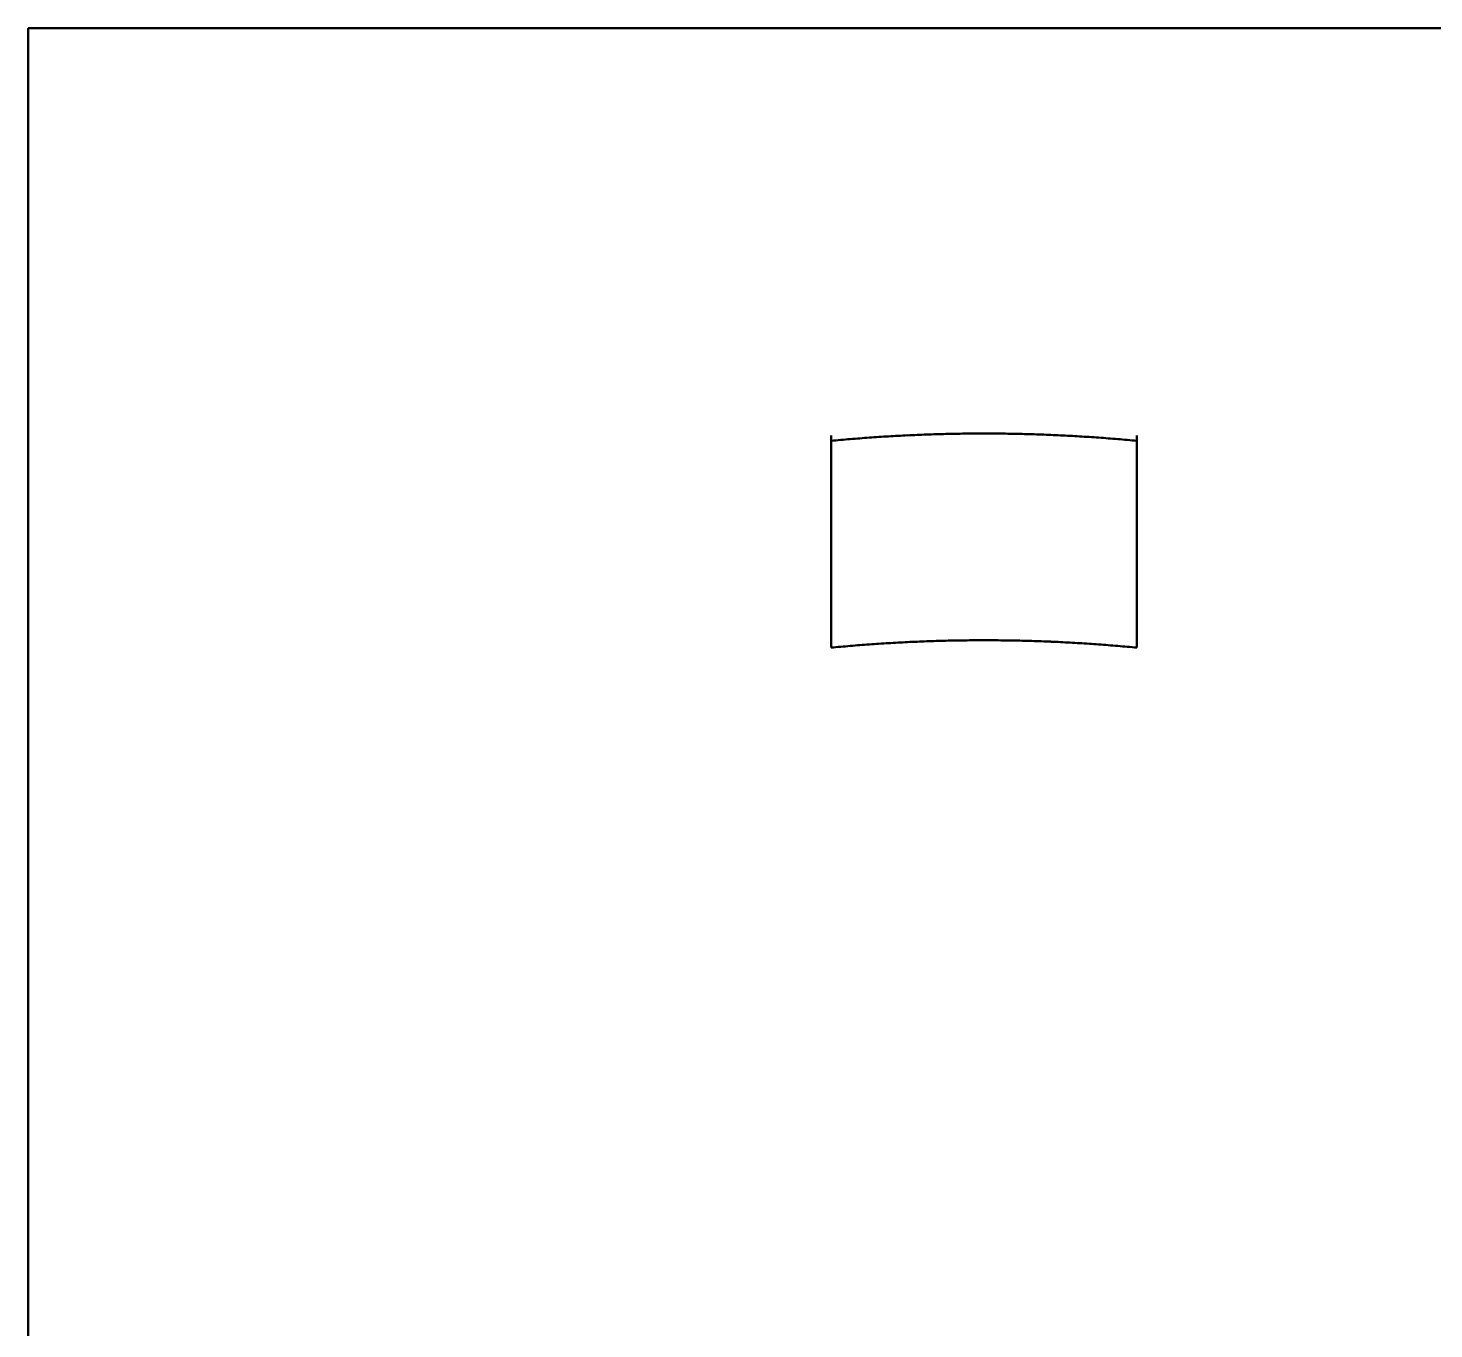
# Model space of a CAD drawing. Header units: millimetres. Extents: x 0 to 3748, y 0 to 1700.
# Drawn here: x 0 to 919, y 850 to 1700 of the extents above; entities that cross this region are included whole.
import ezdxf

# ---------------------------------------------------------------- set-up
doc = ezdxf.new("R2010")
doc.units = ezdxf.units.MM
doc.layers.add('IV_INTERIOR_PROFILES', color=7, linetype='Continuous', lineweight=50)
doc.layers.add('IV_OUTER_PROFILE', color=7, linetype='Continuous', lineweight=50)

msp = doc.modelspace()

# ---------------------------------------------------------------- linework, layer by layer
at = {"layer": 'IV_INTERIOR_PROFILES'}
for p, q in [((524.89, 1295.15), (524.89, 1433.72)), ((724.71, 1433.72), (724.71, 1295.15))]:
    msp.add_line(p, q, dxfattribs=at)
for centre, radius, start, end in [((624.9, 389.79), 1045.3, 93.08718, 93.42999), ((624.86, 390.61), 1044.49, 92.7443, 93.08727), ((624.82, 391.31), 1043.78, 92.40127, 92.74437), ((624.8, 391.9), 1043.19, 92.05813, 92.40134), ((624.78, 392.38), 1042.72, 91.71489, 92.05818), ((624.77, 392.74), 1042.35, 91.37158, 91.71493), ((624.77, 392.99), 1042.1, 91.02822, 91.37161), ((624.77, 393.13), 1041.96, 90.68484, 91.02824), ((624.77, 393.16), 1041.93, 90.34147, 90.68484), ((624.77, 393.08), 1042.01, 89.99812, 90.34146), ((624.77, 392.88), 1042.21, 89.65482, 89.9981), ((624.76, 392.57), 1042.52, 89.3116, 89.65479), ((624.76, 392.15), 1042.94, 88.96849, 89.31156), ((624.75, 391.62), 1043.48, 88.6255, 88.96843), ((624.73, 390.97), 1044.12, 88.28266, 88.62543), ((624.71, 390.21), 1044.88, 87.93999, 88.28257), ((624.67, 389.34), 1045.75, 87.59753, 87.9399), ((624.63, 388.36), 1046.73, 87.25529, 87.59742), ((624.57, 387.26), 1047.83, 86.91329, 87.25517), ((624.51, 386.06), 1049.04, 86.57157, 86.91316), ((626.39, 370.87), 1064.29, 95.13487, 95.47247), ((626.1, 374.24), 1060.9, 94.79673, 95.13523), ((625.27, 384.32), 1050.79, 94.45641, 94.79799), ((625.1, 386.68), 1048.42, 94.1147, 94.4569), ((625.02, 387.83), 1047.27, 93.7724, 94.11483), ((624.95, 388.87), 1046.23, 93.42989, 93.77252), ((624.43, 384.74), 1050.36, 86.23015, 86.57143), ((624.33, 383.31), 1051.8, 85.88904, 86.22999), ((624.21, 381.76), 1053.35, 85.54828, 85.88888), ((624.08, 380.11), 1055.01, 85.20789, 85.5481), ((623.93, 378.34), 1056.78, 84.86788, 85.2077), ((623.76, 376.46), 1058.67, 84.52829, 84.86768), ((626.41, 246.16), 1053.9, 95.18645, 95.52741), ((626.11, 249.52), 1050.52, 94.84495, 95.18682), ((625.22, 260.29), 1039.72, 94.50101, 94.84626), ((625.12, 261.72), 1038.28, 94.15596, 94.50152), ((625.03, 262.9), 1037.1, 93.81029, 94.15609), ((624.96, 263.97), 1036.03, 93.46439, 93.81041), ((624.91, 264.92), 1035.07, 93.11829, 93.4645), ((624.86, 265.76), 1034.23, 92.772, 93.11838), ((624.83, 266.49), 1033.5, 92.42556, 92.77209), ((624.81, 267.1), 1032.89, 92.07899, 92.42563), ((624.79, 267.6), 1032.39, 91.73232, 92.07905), ((624.78, 267.99), 1032, 91.38557, 91.73236), ((624.77, 268.26), 1031.73, 91.03876, 91.3856), ((624.77, 268.42), 1031.57, 90.69193, 91.03878), ((624.77, 268.46), 1031.53, 90.34509, 90.69193), ((624.77, 268.4), 1031.6, 89.99828, 90.34508), ((624.77, 268.22), 1031.78, 89.65151, 89.99826), ((624.77, 267.92), 1032.07, 89.30482, 89.65148), ((624.76, 267.51), 1032.48, 88.95822, 89.30477), ((624.75, 266.99), 1033, 88.61176, 88.95817), ((624.73, 266.36), 1033.64, 88.26544, 88.61169), ((624.71, 265.61), 1034.38, 87.91929, 88.26535), ((624.68, 264.75), 1035.25, 87.57335, 87.9192), ((624.63, 263.77), 1036.22, 87.22763, 87.57324), ((624.58, 262.68), 1037.31, 86.88215, 87.22751), ((624.51, 261.48), 1038.52, 86.53696, 86.88202), ((624.43, 260.17), 1039.83, 86.19206, 86.53681), ((624.33, 258.74), 1041.27, 85.84749, 86.1919), ((624.21, 257.2), 1042.81, 85.50326, 85.84732), ((624.08, 255.54), 1044.47, 85.15941, 85.50308), ((623.93, 253.77), 1046.25, 84.81596, 85.15922), ((623.75, 251.89), 1048.14, 84.47292, 84.81575)]:
    msp.add_arc(centre, radius, start, end, dxfattribs=at)
at = {"layer": 'IV_OUTER_PROFILE'}
for q in [(3747.76, 1700), (0, 0)]:
    msp.add_line((0, 1700), q, dxfattribs=at)

doc.saveas('drawing.dxf')
